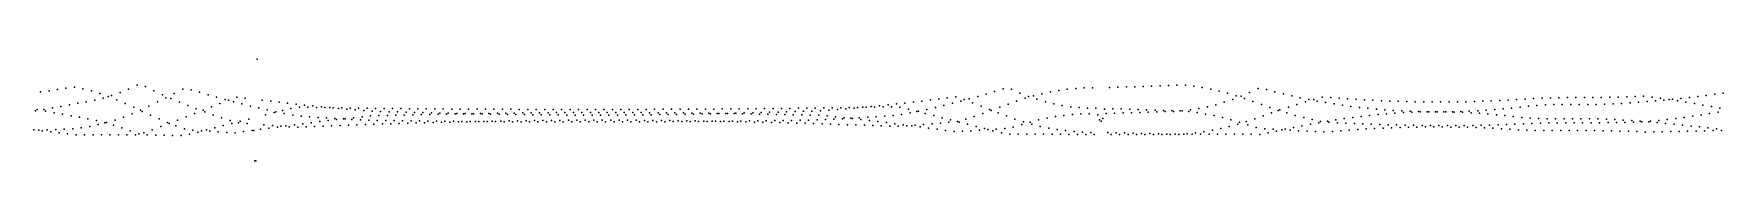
# Model space of a CAD drawing. Header units: metres. Extents: x 0 to 360, y 32 to 54.
import ezdxf

# ---------------------------------------------------------------- set-up
doc = ezdxf.new("R2010")
doc.units = ezdxf.units.M

msp = doc.modelspace()

# ---------------------------------------------------------------- linework, layer by layer
for p in [(47.91, 53.94), (1.8, 46.98), (3.61, 47.23), (5.41, 47.49), (7.21, 47.76), (9.01, 48.02), (10.82, 47.68), (12.62, 47.22), (18.75, 46.86), (20.55, 47.58), (22.35, 48.4), (24.15, 48.12), (25.95, 47.24), (32.07, 47.56), (33.87, 47.47), (35.67, 46.91), (204.9, 47.06), (206.7, 47.62), (208.5, 47.56), (216.78, 47.02), (218.58, 47.33), (220.37, 47.58), (222.17, 47.75), (223.97, 47.84), (225.76, 47.86), (229.35, 47.93), (231.15, 47.99), (232.94, 48.05), (234.74, 48.11), (236.54, 48.17), (238.33, 48.24), (240.13, 48.3), (241.92, 48.35), (243.72, 48.44), (245.51, 48.42), (247.31, 48.23), (249.11, 47.94), (250.9, 47.59), (252.7, 47.17), (259.17, 46.85), (260.97, 47.7), (262.77, 47.53), (264.57, 47.04), (1.08, 43.23), (2.52, 43.27), (4.32, 43.59), (6.13, 43.91), (7.93, 44.24), (9.73, 44.57), (11.54, 44.9), (13.34, 45.26), (14.42, 46.67), (15.14, 45.7), (16.23, 46.03), (16.94, 46.23), (18.03, 45.32), (19.83, 44.55), (21.63, 43.73), (24.87, 43.99), (26.67, 44.86), (27.75, 46.4), (28.47, 45.75), (29.55, 45.6), (30.27, 46.65), (31.35, 44.84), (33.15, 44.11), (34.95, 43.41), (37.47, 46.38), (38.19, 43.8), (39.27, 45.87), (39.99, 44.51), (41.07, 45.38), (41.79, 45.22), (42.87, 44.91), (43.59, 45.91), (44.67, 44.45), (45.39, 45.67), (46.47, 44), (48.27, 43.58), (48.99, 45.21), (50.07, 43.18), (50.79, 45), (52.59, 44.79), (54.39, 44.58), (55.11, 43.49), (56.19, 44.39), (56.91, 43.75), (57.99, 44.2), (58.71, 43.72), (59.79, 44.01), (60.51, 43.68), (61.6, 43.84), (62.31, 43.65), (63.4, 43.67), (64.11, 43.63), (65.2, 43.5), (65.92, 43.6), (67, 43.35), (67.72, 43.57), (68.8, 43.2), (69.52, 43.54), (71.32, 43.52), (73.12, 43.5), (74.92, 43.48), (76.72, 43.46), (78.52, 43.45), (80.32, 43.43), (82.12, 43.41), (83.92, 43.4), (85.72, 43.39), (87.52, 43.37), (89.32, 43.36), (91.12, 43.35), (92.92, 43.34), (94.72, 43.33), (96.52, 43.32), (98.32, 43.31), (100.12, 43.3), (101.92, 43.3), (103.72, 43.29), (105.52, 43.28), (107.32, 43.28), (109.12, 43.28), (110.92, 43.27), (112.72, 43.27), (114.52, 43.27), (116.33, 43.27), (118.13, 43.27), (119.93, 43.27), (121.73, 43.27), (123.53, 43.27), (125.33, 43.28), (127.13, 43.28), (128.93, 43.28), (130.73, 43.29), (132.53, 43.3), (134.33, 43.3), (136.13, 43.31), (137.93, 43.32), (139.73, 43.33), (141.53, 43.34), (143.33, 43.35), (145.13, 43.36), (146.93, 43.38), (148.73, 43.39), (150.53, 43.4), (152.33, 43.42), (154.13, 43.43), (155.93, 43.45), (157.73, 43.47), (159.53, 43.48), (161.33, 43.5), (163.13, 43.52), (164.93, 43.54), (166.73, 43.56), (168.53, 43.59), (170.33, 43.62), (171.42, 43.24), (172.13, 43.64), (173.22, 43.4), (173.93, 43.67), (175.02, 43.55), (175.73, 43.71), (176.82, 43.72), (177.53, 43.74), (178.62, 43.89), (179.34, 43.77), (180.42, 44.07), (181.14, 43.8), (182.22, 44.25), (182.94, 43.84), (184.02, 44.45), (184.74, 43.74), (185.82, 44.64), (186.54, 43.3), (187.62, 44.85), (189.42, 45.06), (190.5, 43.29), (191.22, 45.28), (192.3, 43.7), (193.02, 45.5), (194.1, 44.13), (194.82, 45.74), (195.9, 44.58), (196.62, 45.98), (197.7, 45.03), (198.42, 45.41), (199.5, 45.51), (200.22, 44.69), (201.3, 46), (202.02, 43.98), (203.1, 46.52), (203.82, 43.28), (205.98, 43.72), (207.78, 44.42), (209.58, 45.06), (210.3, 46.74), (211.38, 45.64), (212.1, 46.03), (213.18, 46.17), (213.9, 45.42), (214.98, 46.62), (215.7, 44.9), (217.49, 44.46), (219.29, 44.12), (221.09, 43.85), (222.89, 43.66), (224.68, 43.55), (226.48, 43.51), (228.27, 43.33), (230.07, 43.43), (231.87, 43.37), (233.66, 43.31), (235.46, 43.25), (237.25, 43.19), (246.59, 43.19), (248.39, 43.48), (250.19, 43.84), (251.98, 44.28), (253.78, 44.8), (254.5, 46.7), (255.58, 45.4), (256.29, 46.17), (257.38, 46.08), (258.09, 45.58), (259.89, 44.96), (261.69, 44.3), (263.49, 43.66), (265.65, 43.17), (266.37, 46.58), (267.45, 43.75), (268.17, 46.15), (269.25, 44.32), (269.97, 45.75), (271.05, 44.87), (271.77, 45.38), (272.85, 45.39), (273.57, 45.04), (274.65, 45.89), (275.37, 44.73), (276.45, 45.84), (277.17, 44.43), (278.25, 45.69), (278.96, 44.16), (280.05, 45.56), (280.76, 43.92), (281.85, 45.43), (282.56, 43.7), (283.64, 45.32), (284.36, 43.51), (285.44, 45.22), (286.16, 43.34), (287.24, 45.13), (287.96, 43.19), (289.04, 45.06), (290.84, 45), (292.64, 44.95), (294.44, 44.91), (296.24, 44.88), (298.04, 44.86), (299.84, 44.86), (301.64, 44.87), (303.44, 44.89), (305.24, 44.92), (307.04, 44.96), (308.83, 45.01), (310.63, 45.08), (311.35, 43.23), (312.43, 45.16), (313.15, 43.38), (314.23, 45.25), (314.95, 43.56), (316.03, 45.36), (316.75, 43.77), (317.83, 45.48), (318.55, 43.95), (319.63, 45.58), (320.35, 44.1), (321.43, 45.67), (322.15, 44.22), (323.23, 45.73), (323.95, 44.3), (325.03, 45.77), (325.75, 44.34), (326.84, 45.8), (327.56, 44.34), (328.64, 45.79), (329.36, 44.32), (330.44, 45.78), (331.16, 44.33), (332.24, 45.79), (332.96, 44.35), (334.05, 45.81), (334.76, 44.4), (335.85, 45.85), (336.57, 44.47), (337.65, 45.89), (338.37, 44.56), (339.45, 45.94), (340.17, 44.66), (341.25, 46), (341.97, 44.79), (343.06, 46.07), (343.78, 44.93), (344.86, 45.9), (345.58, 45.08), (346.66, 45.65), (347.38, 45.24), (348.46, 45.38), (349.18, 45.42), (350.27, 45.1), (350.99, 45.62), (352.07, 44.81), (352.79, 45.82), (353.87, 44.51), (354.59, 46.03), (355.67, 44.19), (356.39, 46.26), (357.48, 43.88), (358.2, 46.49), (359.28, 43.55), (360, 46.73), (0.72, 42.97), (2.89, 42.91), (4.69, 42.58), (6.49, 42.26), (8.29, 41.94), (10.1, 41.62), (11.9, 41.3), (12.26, 39.68), (13.7, 40.91), (14.06, 40.04), (15.51, 40.45), (15.86, 40.48), (17.31, 39.94), (17.66, 41), (19.46, 41.61), (21.27, 42.32), (23.07, 43.12), (23.43, 42.86), (25.23, 42.03), (27.03, 41.25), (27.39, 39.64), (28.83, 40.51), (29.19, 40.31), (30.63, 39.81), (30.99, 41), (32.79, 41.69), (34.59, 42.39), (36.39, 43.09), (36.75, 42.74), (38.55, 42.11), (40.35, 41.51), (40.71, 39.84), (42.15, 40.94), (42.51, 40.31), (43.95, 40.41), (44.31, 40.77), (45.75, 40.26), (46.11, 41.23), (49.35, 39.97), (49.71, 42.14), (51.15, 39.84), (51.51, 42.59), (51.87, 42.79), (52.95, 39.7), (53.31, 43.04), (53.68, 42.42), (54.03, 39.77), (54.75, 39.58), (55.48, 42.06), (55.83, 40.01), (57.28, 41.81), (57.63, 40.23), (58.35, 39.6), (59.08, 41.69), (59.43, 40.46), (60.15, 39.68), (60.88, 41.57), (61.23, 40.68), (61.96, 39.75), (62.68, 41.46), (63.03, 40.9), (63.76, 39.82), (64.48, 41.36), (64.83, 41.11), (65.56, 39.88), (66.28, 41.25), (66.64, 41.31), (67.36, 39.95), (68.08, 41.16), (68.44, 41.52), (69.16, 40.01), (69.88, 41.06), (70.24, 41.71), (70.6, 43.05), (70.96, 40.07), (71.68, 40.97), (72.04, 41.9), (72.4, 42.91), (72.76, 40.13), (73.48, 40.94), (73.84, 41.96), (74.2, 42.85), (74.56, 40.19), (75.28, 40.91), (75.64, 42.01), (76, 42.79), (76.36, 40.24), (77.08, 40.89), (77.44, 42.05), (77.8, 42.74), (78.16, 40.3), (78.88, 40.87), (79.24, 42.09), (79.6, 42.69), (79.96, 40.35), (80.68, 40.84), (81.04, 42.13), (81.4, 42.64), (81.76, 40.4), (82.48, 40.82), (82.84, 42.17), (83.2, 42.59), (83.56, 40.45), (84.28, 40.8), (84.64, 42.21), (85, 42.55), (85.36, 40.5), (86.08, 40.78), (86.44, 42.24), (86.8, 42.5), (87.16, 40.54), (87.88, 40.76), (88.24, 42.28), (88.6, 42.46), (88.96, 40.58), (89.68, 40.75), (90.04, 42.31), (90.4, 42.43), (90.76, 40.62), (91.48, 40.73), (91.84, 42.34), (92.2, 42.39), (92.56, 40.66), (93.28, 40.72), (93.64, 42.37), (94, 42.36), (94.36, 40.69), (95.08, 40.7), (95.44, 42.39), (95.8, 42.33), (96.16, 40.73), (96.88, 40.69), (97.24, 42.42), (97.6, 42.3), (97.96, 40.76), (98.68, 40.68), (99.04, 42.45), (99.4, 42.26), (99.76, 40.79), (100.48, 40.67), (100.84, 42.48), (101.2, 42.23), (101.56, 40.82), (102.28, 40.66), (102.64, 42.5), (103, 42.2), (103.36, 40.85), (104.08, 40.65), (104.44, 42.52), (104.8, 42.17), (105.16, 40.88), (105.88, 40.64), (106.24, 42.54), (106.6, 42.15), (106.96, 40.9), (107.68, 40.64), (108.04, 42.56), (108.4, 42.13), (108.76, 40.92), (109.48, 40.63), (109.84, 42.57), (110.2, 42.12), (110.56, 40.94), (111.28, 40.63), (111.64, 42.59), (112, 42.1), (112.36, 40.95), (113.08, 40.63), (113.44, 42.6), (113.81, 42.09), (114.16, 40.96), (114.88, 40.63), (115.24, 42.6), (115.61, 42.08), (115.96, 40.97), (116.69, 40.62), (117.04, 42.61), (117.41, 42.08), (117.76, 40.98), (118.49, 40.63), (118.84, 42.62), (119.21, 42.08), (119.57, 40.98), (120.29, 40.63), (120.64, 42.62), (121.01, 42.08), (121.37, 40.98), (122.09, 40.63), (122.45, 42.62), (122.81, 42.09), (123.17, 40.98), (123.89, 40.63), (124.25, 42.62), (124.61, 42.09), (124.97, 40.98), (125.69, 40.64), (126.05, 42.61), (126.41, 42.1), (126.77, 40.97), (127.49, 40.64), (127.85, 42.6), (128.21, 42.12), (128.57, 40.96), (129.29, 40.65), (129.65, 42.6), (130.01, 42.13), (130.37, 40.95), (131.09, 40.66), (131.45, 42.58), (131.81, 42.15), (132.17, 40.94), (132.89, 40.67), (133.25, 42.57), (133.61, 42.18), (133.97, 40.92), (134.69, 40.67), (135.05, 42.56), (135.41, 42.2), (135.77, 40.9), (136.49, 40.69), (136.85, 42.54), (137.21, 42.23), (137.57, 40.88), (138.29, 40.7), (138.65, 42.52), (139.01, 42.26), (139.37, 40.85), (140.09, 40.71), (140.45, 42.5), (140.81, 42.3), (141.17, 40.83), (141.89, 40.72), (142.25, 42.47), (142.61, 42.34), (142.97, 40.8), (143.69, 40.74), (144.05, 42.45), (144.41, 42.37), (144.77, 40.77), (145.49, 40.76), (145.85, 42.43), (146.21, 42.4), (146.57, 40.74), (147.29, 40.77), (147.65, 42.41), (148.01, 42.44), (148.37, 40.71), (149.09, 40.79), (149.45, 42.38), (149.81, 42.48), (150.17, 40.67), (150.89, 40.81), (151.25, 42.35), (151.61, 42.52), (151.97, 40.63), (152.69, 40.83), (153.05, 42.32), (153.41, 42.56), (153.77, 40.6), (154.49, 40.85), (154.85, 42.29), (155.21, 42.61), (155.57, 40.55), (156.29, 40.88), (156.65, 42.26), (157.01, 42.66), (157.37, 40.51), (158.09, 40.9), (158.45, 42.22), (158.81, 42.71), (159.17, 40.47), (159.89, 40.93), (160.25, 42.19), (160.61, 42.76), (160.97, 40.42), (161.69, 40.95), (162.05, 42.15), (162.41, 42.81), (162.77, 40.37), (163.49, 40.98), (163.85, 42.11), (164.21, 42.87), (164.57, 40.32), (165.29, 41.01), (165.65, 42.07), (166.01, 42.93), (166.37, 40.27), (167.09, 41.04), (167.45, 42.03), (167.82, 42.99), (168.17, 40.21), (168.89, 41.1), (169.25, 41.91), (169.62, 43.1), (169.97, 40.15), (170.7, 41.2), (171.05, 41.72), (171.77, 40.09), (172.5, 41.3), (172.85, 41.52), (173.57, 40.03), (174.3, 41.4), (174.65, 41.32), (175.38, 39.97), (176.1, 41.51), (176.45, 41.12), (177.18, 39.91), (177.9, 41.62), (178.26, 40.9), (178.98, 39.84), (179.7, 41.73), (180.06, 40.69), (180.78, 39.78), (181.5, 41.85), (181.86, 40.47), (182.58, 39.71), (183.3, 41.98), (183.66, 40.24), (184.38, 39.69), (185.1, 42.17), (185.46, 40.01), (186.18, 39.82), (186.9, 42.53), (187.26, 39.78), (187.98, 39.95), (188.34, 42.85), (188.7, 42.9), (189.78, 40.09), (190.14, 42.4), (191.58, 40.24), (191.94, 41.95), (193.38, 40.39), (193.74, 41.49), (195.18, 40.54), (195.54, 41.04), (196.98, 40.71), (197.34, 40.58), (198.78, 41.2), (199.14, 40.11), (200.58, 41.79), (200.94, 39.65), (202.38, 42.4), (204.18, 43.04), (205.62, 42.58), (207.42, 41.88), (209.22, 41.21), (210.66, 40.09), (211.02, 40.62), (212.46, 40.6), (212.82, 40.12), (214.26, 41.04), (214.62, 39.68), (216.06, 41.43), (217.86, 41.76), (219.66, 42.01), (221.45, 42.2), (223.25, 42.32), (225.04, 42.36), (226.84, 42.14), (227.2, 41.03), (227.56, 40.78), (227.91, 41.35), (228.64, 42.42), (230.43, 42.46), (232.23, 42.52), (234.02, 42.57), (235.82, 42.63), (237.61, 42.69), (239.05, 43.13), (239.41, 42.75), (240.84, 43.08), (241.21, 42.8), (242.64, 43.03), (243, 42.85), (244.43, 42.96), (244.8, 42.99), (246.23, 42.82), (248.03, 42.59), (249.82, 42.3), (251.62, 41.95), (253.42, 41.54), (254.86, 39.63), (255.21, 41.08), (256.66, 40.13), (257.01, 40.57), (258.46, 40.68), (258.81, 40.02), (260.26, 41.31), (262.05, 41.94), (263.85, 42.56), (265.29, 43.07), (267.09, 42.52), (268.89, 42.01), (270.33, 39.79), (270.69, 41.55), (272.13, 40.14), (272.49, 41.12), (273.93, 40.46), (274.29, 40.73), (275.73, 40.77), (276.08, 40.57), (277.53, 41.06), (277.88, 40.46), (279.33, 41.33), (279.68, 40.37), (281.13, 41.57), (281.48, 40.28), (282.93, 41.8), (283.28, 40.2), (284.72, 42), (285.08, 40.13), (286.52, 42.18), (286.88, 40.07), (288.32, 42.34), (288.68, 40.01), (289.76, 43.06), (290.12, 42.48), (290.48, 39.97), (291.56, 42.96), (291.92, 42.59), (292.28, 39.93), (293.36, 42.87), (293.72, 42.67), (294.08, 39.9), (295.16, 42.81), (295.52, 42.73), (295.88, 39.87), (296.96, 42.77), (297.32, 42.77), (297.68, 39.86), (298.4, 39.56), (298.76, 42.76), (299.12, 42.78), (299.48, 39.85), (300.56, 42.76), (300.92, 42.76), (301.28, 39.85), (302.36, 42.78), (302.72, 42.72), (303.08, 39.85), (304.15, 42.83), (304.52, 42.66), (304.87, 39.87), (305.95, 42.9), (306.32, 42.57), (306.67, 39.89), (307.75, 42.98), (308.12, 42.46), (308.47, 39.92), (309.55, 43.1), (309.92, 42.32), (310.27, 39.96), (311.71, 42.16), (312.07, 40), (313.51, 41.97), (313.87, 40.05), (315.31, 41.76), (315.67, 40.12), (317.11, 41.58), (317.47, 40.2), (318.91, 41.43), (319.27, 40.28), (320.71, 41.33), (321.07, 40.35), (322.51, 41.27), (322.87, 40.4), (324.31, 41.25), (324.67, 40.44), (326.12, 41.26), (326.47, 40.46), (327.92, 41.3), (328.28, 40.46), (329.72, 41.3), (330.08, 40.45), (331.52, 41.29), (331.88, 40.45), (333.32, 41.25), (333.68, 40.46), (335.13, 41.19), (335.48, 40.48), (336.93, 41.12), (337.29, 40.5), (338.73, 41.02), (339.09, 40.53), (340.53, 40.91), (340.89, 40.56), (342.34, 40.78), (342.69, 40.61), (344.14, 40.64), (344.5, 40.75), (345.94, 40.48), (346.3, 40.94), (347.74, 40.31), (348.1, 41.14), (349.55, 40.13), (349.9, 41.36), (351.35, 39.95), (351.71, 41.59), (353.15, 39.75), (353.51, 41.84), (355.31, 42.11), (357.11, 42.38), (358.92, 42.67), (0.36, 38.93), (1.44, 38.89), (2.16, 38.72), (3.24, 38.94), (3.97, 38.51), (5.05, 39), (5.77, 38.29), (6.85, 39.06), (7.57, 38.08), (8.65, 39.12), (9.38, 37.88), (10.45, 39.39), (11.18, 37.87), (12.98, 37.86), (14.78, 37.85), (16.58, 37.85), (18.39, 37.86), (19.11, 39.37), (20.19, 37.87), (20.91, 38.76), (21.99, 37.89), (22.71, 38.11), (23.79, 38.31), (24.51, 37.86), (25.59, 38.97), (26.31, 37.81), (28.11, 37.77), (29.91, 37.73), (31.71, 37.7), (32.43, 39.14), (33.51, 38), (34.23, 38.85), (35.31, 38.46), (36.03, 38.73), (37.11, 38.92), (37.83, 38.62), (38.91, 39.38), (39.63, 38.51), (41.43, 38.4), (43.23, 38.32), (45.03, 38.57), (46.83, 38.82), (47.19, 38.82), (48.63, 39.06), (50.43, 39.3), (52.23, 39.54), (56.55, 39.53), (189.06, 39.55), (190.86, 39.31), (192.66, 39.07), (194.46, 38.83), (196.26, 38.58), (198.06, 38.63), (199.86, 38.74), (201.66, 38.86), (202.74, 39.19), (203.46, 38.98), (204.54, 38.73), (205.26, 39.1), (206.34, 38.27), (207.06, 39.23), (208.14, 38.01), (208.86, 39.54), (209.94, 38.02), (211.74, 38.02), (213.54, 38.02), (215.34, 38.01), (216.41, 39.31), (217.14, 38.01), (218.21, 39.01), (218.94, 38), (220.01, 38.77), (220.73, 37.98), (221.81, 38.58), (222.53, 37.96), (223.6, 38.46), (224.33, 37.94), (225.4, 38.4), (226.12, 37.92), (228.99, 38.35), (229.71, 37.93), (230.79, 38.31), (231.51, 37.93), (232.58, 38.27), (233.31, 37.94), (234.38, 38.22), (235.1, 37.94), (236.17, 38.17), (236.9, 37.95), (237.97, 38.13), (238.69, 37.95), (239.76, 38.08), (240.49, 37.95), (241.56, 38.04), (242.28, 37.95), (243.36, 38.01), (244.08, 37.98), (245.15, 37.99), (245.87, 38.08), (246.95, 38.01), (247.67, 38.27), (248.74, 38.02), (249.47, 38.52), (250.54, 38.03), (251.26, 38.84), (252.34, 38.03), (253.06, 39.2), (254.14, 38.03), (255.94, 38.02), (257.73, 38.02), (259.53, 38.01), (260.61, 39.43), (261.33, 37.98), (262.41, 39.18), (263.13, 38.27), (264.21, 39.06), (264.93, 38.67), (266.01, 38.95), (266.73, 39.06), (267.81, 38.84), (268.53, 39.43), (269.61, 38.75), (271.41, 38.66), (273.21, 38.57), (275.01, 38.49), (276.81, 38.61), (278.61, 38.75), (280.41, 38.89), (282.21, 39.01), (284, 39.13), (285.8, 39.22), (287.6, 39.31), (289.4, 39.39), (291.2, 39.45), (293, 39.5), (294.8, 39.53), (296.6, 39.55), (300.2, 39.56), (302, 39.54), (303.8, 39.51), (305.6, 39.47), (307.4, 39.41), (309.2, 39.34), (310.99, 39.26), (312.79, 39.16), (314.59, 39.06), (316.39, 38.95), (318.19, 38.87), (319.99, 38.82), (321.79, 38.78), (323.59, 38.77), (325.4, 38.77), (327.2, 38.8), (329, 38.81), (330.8, 38.81), (332.6, 38.79), (334.41, 38.76), (336.21, 38.72), (338.01, 38.67), (339.81, 38.62), (341.61, 38.55), (343.42, 38.47), (345.22, 38.48), (347.02, 38.52), (348.82, 38.55), (350.63, 38.59), (352.43, 38.63), (354.23, 38.68), (354.95, 39.55), (356.03, 38.73), (356.76, 39.35), (357.84, 38.78), (358.56, 39.14), (359.64, 38.83), (47.45, 32.37), (47.66, 32.37)]:
    msp.add_point(p)

doc.saveas('drawing.dxf')
